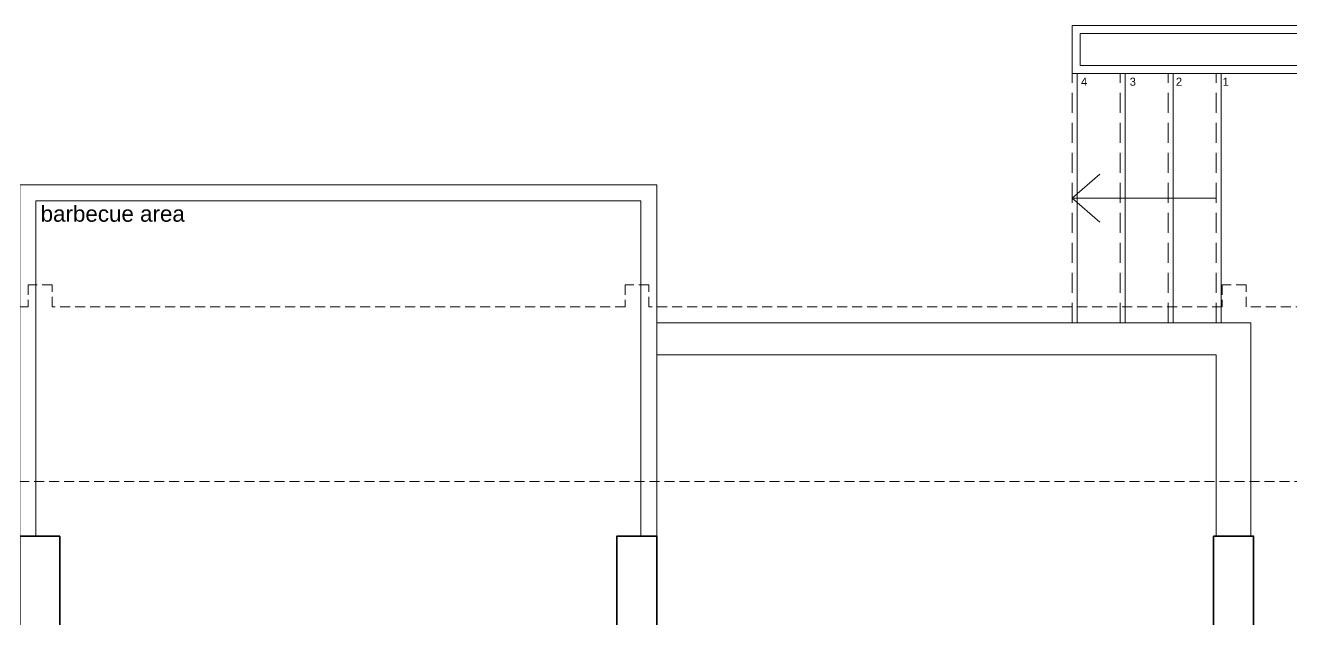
# Model space of a CAD drawing. Header units: centimetres. Extents: x 118932 to 154602, y -32682 to -23521.
# Drawn here: x 127588 to 128380, y -29541 to -29170 of the extents above; entities that cross this region are included whole.
import ezdxf

# ---------------------------------------------------------------- set-up
doc = ezdxf.new("R2010")
doc.units = ezdxf.units.CM
doc.header["$LTSCALE"] = 50
doc.header["$MEASUREMENT"] = 0
doc.linetypes.add('HIDDEN2', pattern=[0.1875, 0.125, -0.0625])
doc.linetypes.add('IMPORT-HIDDEN _11_', pattern=[3.75, 2.5, -1.25])
for name, color, linetype, lineweight, true_color in [('GEN_00_BL_Yazı', 7, 'Continuous', 0, 0x4f5250), ('GEN_01_TA_Kolon', 7, 'Continuous', 35, 0xd05d28), ('GEN_01_TA_Merdiven', 7, 'Continuous', 13, 0x816183), ('GEN_04_PL_İzdüşüm İnce', 7, 'HIDDEN2', 9, 0x6e6387), ('GEN_06_GR_İnce', 7, 'Continuous', 13, 0xb0b0a9), ('GEN_06_GR_Orta', 7, 'Continuous', 20, 0x7a7b7a)]:
    doc.layers.add(name, color=color, linetype=linetype, lineweight=lineweight, true_color=true_color)
doc.styles.add('z-Arial', font='arial.ttf')

# ---------------------------------------------------------------- blocks, each defined once
blk = doc.blocks.new('LEVEL -1_B BLOK_GÖRÜNÜŞ')
at = {"layer": 'GEN_01_TA_Merdiven', "linetype": 'IMPORT-HIDDEN _11_', "ltscale": 0.1}
for p, q in [((1466.71, 2121.64, 0), (1466.71, 2277.51, 0)), ((1496.71, 2121.64, 0), (1496.71, 2277.51, 0)), ((1526.71, 2121.64, 0), (1526.71, 2277.51, 0)), ((1556.71, 2121.64, 0), (1556.71, 2277.51, 0))]:
    blk.add_line(p, q, dxfattribs=at)
at = {"layer": 'GEN_01_TA_Merdiven'}
for p, q in [((1469.71, 2121.64, 0), (1469.71, 2277.51, 0)), ((1499.71, 2121.64, 0), (1499.71, 2277.51, 0)), ((1529.71, 2121.64, 0), (1529.71, 2277.51, 0)), ((1559.71, 2121.64, 0), (1559.71, 2277.51, 0)), ((1483.83, 2214.58, 0), (1466.71, 2199.58, 0))]:
    blk.add_line(p, q, dxfattribs=at)
at = {"layer": 'GEN_01_TA_Merdiven', "elevation": 0, "flags": 128}
blk.add_lwpolyline([(1556.71, 2199.58), (1466.71, 2199.58), (1483.83, 2184.58)], dxfattribs=at)
at = {"layer": 'GEN_06_GR_İnce', "elevation": 0}
blk.add_lwpolyline([(1207.01, 2101.64), (1466.71, 2101.64), (1556.71, 2101.64), (1556.71, 1988.34), (1578.31, 1988.34), (1578.31, 2121.64), (1466.71, 2121.64), (1207.01, 2121.64)], dxfattribs=at)
at = {"layer": 'GEN_06_GR_Orta'}
blk.add_line((1930.51, 2277.51, 0), (1466.71, 2277.51, 0), dxfattribs=at)
at = {"layer": 'GEN_06_GR_Orta', "elevation": 0}
for points in [[(1930.49, 2307.51), (1466.71, 2307.51), (1466.71, 2277.51)], [(1207.01, 1988.34), (1207.01, 2207.86), (809.01, 2207.86), (809.01, 1988.34)], [(1197.01, 1988.34), (1197.01, 2197.86), (819.01, 2197.86), (819.01, 1988.34)]]:
    blk.add_lwpolyline(points, dxfattribs=at)
at = {"layer": 'GEN_06_GR_Orta', "elevation": 0, "flags": 128}
blk.add_lwpolyline([(1471.71, 2302.51), (1471.71, 2282.51), (1924.71, 2282.51), (1924.71, 2302.51)], close=True, dxfattribs=at)
at = {"layer": 'GEN_01_TA_Merdiven', "char_height": 5, "attachment_point": 1, "style": 'z-Arial'}
for s, insert in [('4', (1472.13, 2274.8)), ('3', (1502.56, 2274.8)), ('2', (1531.44, 2274.8)), ('1', (1560.68, 2274.8))]:
    blk.add_mtext_dynamic_manual_height_columns(s, width=12.4233, gutter_width=400, heights=[0], dxfattribs=dict(at, insert=insert))
blk = doc.blocks.new('LEVEL -1_B BLOK_KOLON')
at = {"layer": 'GEN_01_TA_Kolon', "elevation": 0, "flags": 128}
for points in [[(53476.91, 8002.15), (53476.91, 7905.18), (53451.91, 7905.18), (53451.91, 8002.15), (53476.91, 8002.15), (53451.91, 8002.15), (53451.91, 7905.18), (53476.91, 7905.18)], [(53849.91, 8002.15), (53824.91, 8002.15), (53824.91, 7905.18), (53849.91, 7905.18), (53849.91, 8002.15), (53824.91, 8002.15), (53824.91, 7905.18), (53849.91, 7905.18)], [(54222.91, 8002.15), (54197.91, 8002.15), (54197.91, 7905.18), (54222.91, 7905.18), (54222.91, 8002.15), (54197.91, 8002.15), (54197.91, 7905.18), (54222.91, 7905.18)], [(54222.91, 8002.15), (54197.91, 8002.15), (54197.91, 7905.18), (54222.91, 7905.18), (54222.91, 8002.15), (54197.91, 8002.15), (54197.91, 7905.18), (54222.91, 7905.18)]]:
    blk.add_lwpolyline(points, close=True, dxfattribs=at)
blk = doc.blocks.new('bodrum kat izdüşüm')
at = {"layer": 'GEN_04_PL_İzdüşüm İnce', "elevation": 0}
blk.add_lwpolyline([(-227.04, -601.05), (-1752.29, -601.05)], dxfattribs=at)
blk = doc.blocks.new('LEVEL -1 İZDÜŞÜM')
at = {"layer": 'GEN_04_PL_İzdüşüm İnce', "elevation": 0}
blk.add_lwpolyline([(964.1, 1895.67), (767.49, 1895.67), (767.49, 1909.36), (752.49, 1909.36), (752.49, 1895.67), (394.18, 1895.67), (394.18, 1909.36), (379.49, 1909.36), (379.49, 1895.67), (21.49, 1895.67), (21.49, 1909.36), (6.49, 1909.36), (6.49, 1895.67), (-351.51, 1895.67), (-351.51, 1909.36), (-368.4, 1909.36), (-368.4, 1785.78)], dxfattribs=at)
blk.add_blockref('bodrum kat izdüşüm', (1209.14, 2387.62, 0))
blk = doc.blocks.new('zemin kat vaziyet')
at = {"layer": 'GEN_06_GR_Orta', "elevation": 0}
for points in [[(3492.38, -3225.56), (3492.38, -3006.04), (3094.38, -3006.04), (3094.38, -3225.56)], [(3482.38, -3225.56), (3482.38, -3016.04), (3104.38, -3016.04), (3104.38, -3225.56)]]:
    blk.add_lwpolyline(points, dxfattribs=at)
at = {"layer": 'GEN_00_BL_Yazı', "insert": (3107.45, -3019.09), "char_height": 10, "width": 158.3135, "attachment_point": 1, "style": 'z-Arial'}
blk.add_mtext('barbecue area', dxfattribs=at)

msp = doc.modelspace()

# ---------------------------------------------------------------- block references
for name, p in [('zemin kat vaziyet', (124490.45, -26263.8)), ('LEVEL -1 İZDÜŞÜM', (127583.7, -31241.75)), ('LEVEL -1_B BLOK_KOLON', (74132.92, -37491.52)), ('LEVEL -1_B BLOK_GÖRÜNÜŞ', (126775.81, -31477.71))]:
    msp.add_blockref(name, p)

doc.saveas('drawing.dxf')
